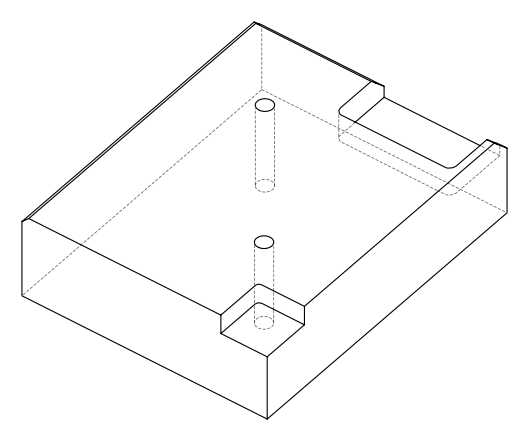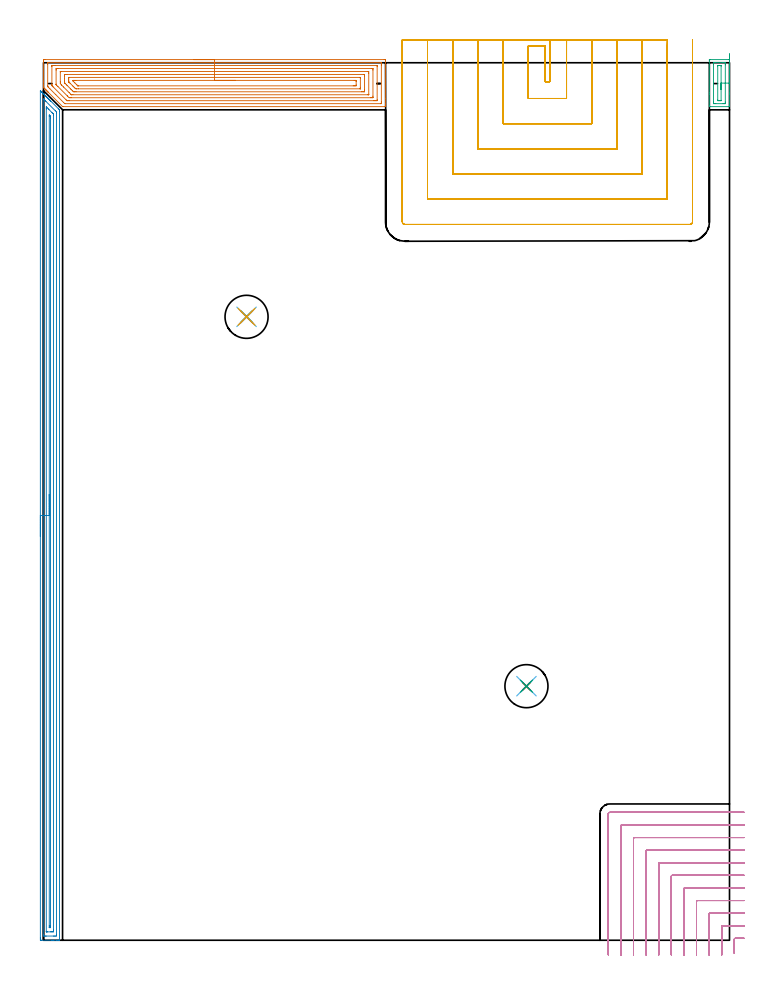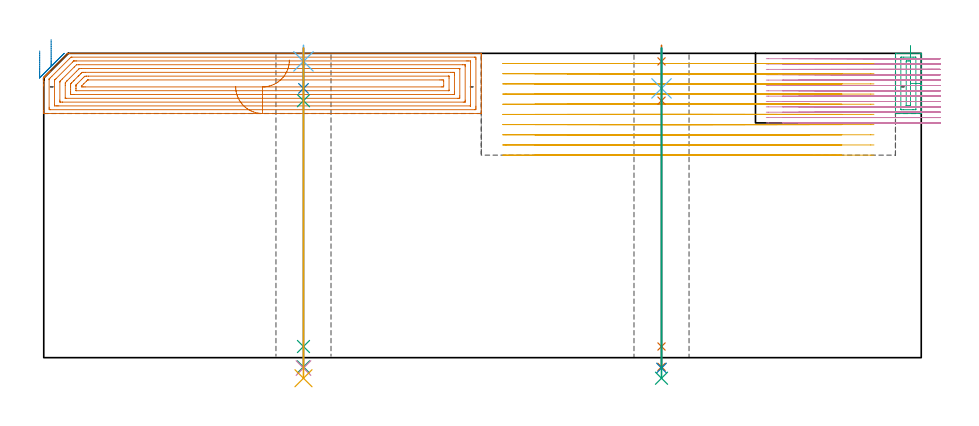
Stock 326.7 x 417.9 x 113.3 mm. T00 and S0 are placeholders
(PLAN: 15 operations, 11 tool changes, 92.5 min)
(1 AREA_MILL | FG_CHAMFER_SURFACE | UGT0205_001 | 10.72 min | 42905 mm3)
(2 AREA_MILL_1 | FG_CHAMFER_SURFACE_1 | UGT0205_001 | 12.98 min | 16506 mm3)
(3 AREA_MILL_2 | FG_CHAMFER_SURFACE_2 | UGT0205_001 | 0.94 min | 4447 mm3)
(4 MILL_CORNER_NOTCH_RECTANGULAR | CORNER_NOTCH_RECTANGULAR | NXT0201_009 | Follow Part, ap 2, ae 75% | 23.99 min | 103598 mm3)
(5 MILL_SLOT | SLOT_PARTIAL_RECTANGULAR | NXT0201_012 | Follow Part, ap 4, ae 75% | 40.6 min | 491362 mm3)
(6 SPOT_DRILL | STEP1HOLE | NXT0321_9005460120000 | 0.05 min | 200 mm3)
(7 SPOT_DRILL_1 | STEP1HOLE_1 | NXT0321_9005460120000 | 0.05 min | 152 mm3)
(8 DRILL_BLIND_HOLE_INTO_CENTER | STEP1HOLE | NXT0301_058 | 0.06 min | 607 mm3)
(9 GUN_DRILL_THROUGH_HOLE | STEP1HOLE | UGT0307_005 | 0.54 min | 5425 mm3)
(10 DRILL_TO_ENLARGE_THROUGH_HOLE | STEP1HOLE | NXT0301_101 | 0.48 min | 8797 mm3)
(11 DRILL_TO_ENLARGE_THROUGH_HOLE_1 | STEP1HOLE | UGT0301_050 | 0.49 min | 22335 mm3)
(12 DRILL_BLIND_HOLE_INTO_CENTER_1 | STEP1HOLE_1 | NXT0301_058 | 0.06 min | 593 mm3)
(13 GUN_DRILL_THROUGH_HOLE_1 | STEP1HOLE_1 | UGT0307_005 | 0.54 min | 5406 mm3)
(14 DRILL_TO_ENLARGE_THROUGH_HOLE_2 | STEP1HOLE_1 | NXT0301_101 | 0.48 min | 8800 mm3)
(15 DRILL_TO_ENLARGE_THROUGH_HOLE_3 | STEP1HOLE_1 | UGT0301_050 | 0.49 min | 22384 mm3)
(TOOL UGT0205_001 | Chamfer Mill 20 x 3 x 45 deg. | D20 FL50 Z2)
(TOOL NXT0201_009 | ENDMILL 8mm [2P460-0800-NA 1630] | D8 FL26 Z6)
(TOOL NXT0201_012 | ENDMILL 16mm [2P460-1600-NA 1630] | D16 FL38 Z6)
(TOOL NXT0321_9005460120000 | NC Spot Drill, 142deg, 12mm, Carbide, Uncoated | D12 PA142 FL30 Z2)
(TOOL NXT0301_058 | Carbide Drill 8.7mm [860.1-0870-026A1-MM 2214] | D8.7 PA140 FL47 Z2)
(TOOL UGT0307_005 | Gun Drill 8.3 mm | D8.3 PA130 FL24 Z1)
(TOOL NXT0301_101 | Carbide Drill 13mm [860.1-1300-104A1-MM 2214] | D13 PA140 FL123 Z2)
(TOOL UGT0301_050 | Twist Drill 20.5 mm | D20.5 PA118 FL145 Z2)
(OP 1 AREA_MILL)
G17 G21 G94 G90
T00 M6
G54
G17 G0 G90 X71.45 Y419.4 S1061 M3
G43 Z123.3 H0
Z100.9
G94 G1 X71.488 Z100.028 F250.
X71.602 Z99.164
X71.791 Z98.312
X72.053 Z97.48
X72.387 Z96.674
X72.79 Z95.9
X73.259 Z95.164
X73.79 Z94.472
X74.379 Z93.829
X75.022 Z93.24
X75.714 Z92.709
X76.45 Z92.24
X77.224 Z91.837
X78.03 Z91.503
X78.862 Z91.241
X79.714 Z91.052
X80.578 Z90.938
X81.45 Z90.9
X162.284
X162.634 Y419.396 Z90.902
X162.89 Y419.392 Z90.906
X162.9 Y419.132 Z91.165
Y400.82 Z109.475
Y398.432 Z111.863
Y397.758 Z112.541
Y397.412 Z112.888
Y397.038 Z113.253
X162.891 Y397.002 Z113.288
X162.731 Y397. Z113.3
X9.548
X9.099 Y397.006 Z113.292
X9.036 Y397.063 Z113.235
X2.339 Y403.76 Z106.537
X2.278 Y403.822 Z106.477
X2.105 Y403.995 Z106.304
X2.043 Y404.056 Z106.241
X1.984 Y404.116 Z106.183
X1.807 Y404.293 Z106.006
X1.747 Y404.352 Z105.945
X1.689 Y404.41 Z105.889
X1.509 Y404.59 Z105.709
X1.451 Y404.648 Z105.649
X1.395 Y404.705 Z105.594
X1.211 Y404.888 Z105.411
X1.155 Y404.944 Z105.353
X1.101 Y404.999 Z105.3
X0.914 Y405.186 Z105.113
X0.859 Y405.24 Z105.057
X0.806 Y405.293 Z105.006
X0.616 Y405.484 Z104.815
X0.563 Y405.536 Z104.761
X0.412 Y405.688 Z104.612
X0.318 Y405.782 Z104.518
X0.119 Y405.98 Z104.318
X0.02 Y406.081 Z104.217
X0.001 Y406.108 Z104.188
X0. Y406.485 Z103.814
Y407.312 Z102.983
Y408.536 Z101.76
Y409.088 Z101.206
Y418.244 Z92.053
X0.004 Y418.856 Z91.441
X0.008 Y419.392 Z90.906
X0.075 Y419.394 Z90.904
X0.616 Y419.4 Z90.9
X81.45
Y417.986 Z92.314
X160.498 Y417.985 Z92.315
X160.89 Y417.968 Z92.332
X160.898 Y417.571 Z92.729
X160.899 Y417.08 Z93.22
X160.9 Y416.68 Z93.62
X160.899 Y399.32 Z110.98
X160.898 Y398.922 Z111.378
X160.89 Y398.432 Z111.868
X160.514 Y398.415 Z111.885
X160.498
X10.458
X10.441
X10.13 Y398.432 Z111.868
X9.548 Y399.004 Z111.296
X5.834 Y402.715 Z107.585
X3.014 Y405.536 Z104.764
X2.402 Y406.147 Z104.153
X2.128 Y406.424 Z103.876
X2.039 Y406.518 Z103.782
X2.011 Y406.551 Z103.749
X2.006 Y406.574 Z103.726
X2.003 Y406.624 Z103.676
X2. Y406.824 Z103.476
X2.001 Y417.08 Z93.22
X2.002 Y417.478 Z92.822
X2.01 Y417.968 Z92.332
X2.386 Y417.985 Z92.315
X2.402
X81.45 Y417.986 Z92.314
Y416.571 Z93.729
X158.711
X158.838 Y416.57 Z93.73
X158.883 Y416.567 Z93.733
X158.888 Y416.566 Z93.734
X158.893 Y416.55 Z93.75
X158.897 Y416.505 Z93.795
X158.899 Y416.38 Z93.92
X158.9 Y416.192 Z94.108
X158.899 Y400.208 Z110.092
X158.897 Y400.023 Z110.277
X158.89 Y399.84 Z110.46
X158.711 Y399.835 Z110.465
X158.198 Y399.83 Z110.47
X157.818 Y399.829 Z110.471
X157.306 Y399.828 Z110.472
X12.227 Y399.829 Z110.471
X11.715 Y399.83 Z110.47
X11.334 Y399.833 Z110.467
X11.209 Y399.835 Z110.465
X11.169 Y399.841 Z110.459
X11.135 Y399.872 Z110.428
X11.065 Y399.938 Z110.362
X10.792 Y400.208 Z110.092
X4.575 Y406.424 Z103.876
X4.189 Y406.812 Z103.488
X4.068 Y406.939 Z103.361
X4.01 Y407.002 Z103.298
X4.006 Y407.125 Z103.175
X4.002 Y407.312 Z102.988
X4. Y407.499 Z102.801
X4.001 Y416.192 Z94.108
X4.003 Y416.377 Z93.923
X4.01 Y416.56 Z93.74
X4.189 Y416.564 Z93.736
X4.702 Y416.57 Z93.73
X5.082 Y416.571 Z93.729
X5.594
X81.45
Y415.157 Z95.143
X156.18
X156.812 Y415.152 Z95.148
X156.881 Y415.15 Z95.15
X156.89 Y415.063 Z95.237
X156.894 Y414.856 Z95.444
X156.9 Y414.441 Z95.859
Y401.984 Z108.316
X156.894 Y401.552 Z108.748
X156.89 Y401.337 Z108.963
X156.875 Y401.249 Z109.051
X156.772 Y401.247 Z109.053
X156.032 Y401.243 Z109.057
X155.884
X13.121
X12.972 Y401.244 Z109.056
X12.227 Y401.25 Z109.05
X11.469 Y401.984 Z108.316
X11.334 Y402.115 Z108.185
X6.868 Y406.58 Z103.72
X6.14 Y407.312 Z102.988
X6.039 Y407.418 Z102.882
X6.012 Y407.449 Z102.851
X6.008 Y407.474 Z102.826
X6.004 Y407.528 Z102.772
X6.001 Y407.744 Z102.556
X6. Y414.416 Z95.884
X6.006 Y414.848 Z95.452
X6.01 Y415.063 Z95.237
X6.025 Y415.15 Z95.15
X6.128 Y415.153 Z95.147
X6.868 Y415.157 Z95.143
X7.016
X81.45
Y413.743 Z96.557
X154.245 Y413.742 Z96.558
X154.462 Y413.741 Z96.559
X154.884 Y413.736 Z96.564
X154.89 Y413.528 Z96.772
X154.899 Y412.878 Z97.422
Y402.872 Z107.428
X154.897 Y402.709 Z107.591
X154.894 Y402.67 Z107.63
X154.891 Y402.665 Z107.635
X154.873 Y402.662 Z107.638
X154.822 Y402.659 Z107.641
X154.678 Y402.657 Z107.643
X154.461
X14.014
X13.335 Y402.659 Z107.641
X13.284 Y402.661 Z107.639
X13.261 Y402.663 Z107.637
X13.22 Y402.693 Z107.607
X13.121 Y402.781 Z107.519
X13.028 Y402.872 Z107.428
X12.227 Y403.671 Z106.629
X9.548 Y406.35 Z103.95
X8.655 Y407.245 Z103.055
X8.592 Y407.312 Z102.988
X8.01 Y407.953 Z102.347
X8.007 Y408.2 Z102.1
X8.001 Y408.85 Z101.45
Y413.528 Z96.772
X8.003 Y413.691 Z96.609
X8.006 Y413.73 Z96.57
X8.009 Y413.735 Z96.565
X8.027 Y413.738 Z96.562
X8.078 Y413.741 Z96.559
X8.222 Y413.743 Z96.557
X8.439
X81.45
Y412.329 Z97.971
X152.459 Y412.328 Z97.972
X152.774 Y412.327 Z97.973
X152.847 Y412.325 Z97.975
X152.88 Y412.322 Z97.978
X152.89 Y412.31 Z97.99
X152.896 Y412.205 Z98.095
X152.899 Y411.752 Z98.548
X152.9 Y411.314 Z98.986
Y405.098 Z105.202
X152.898 Y404.648 Z105.652
X152.893 Y404.216 Z106.084
X152.884 Y404.078 Z106.222
X152.749 Y404.076 Z106.224
X152.459 Y404.073 Z106.227
X152.146 Y404.071 Z106.229
X151.566
X15.487
X14.907 Y404.072 Z106.228
X14.591 Y404.074 Z106.226
X14.309 Y404.078 Z106.222
X14.014 Y404.345 Z105.955
X13.704 Y404.648 Z105.652
X13.121 Y405.227 Z105.073
X12.812 Y405.536 Z104.764
X11.334 Y407.013 Z103.287
X11.036 Y407.312 Z102.988
X10.441 Y407.912 Z102.388
X10.165 Y408.2 Z102.1
X10.082 Y408.293 Z102.007
X10.024 Y408.362 Z101.938
X10.01 Y408.42 Z101.88
X10.003 Y408.635 Z101.665
X10.001 Y409.088 Z101.212
X10. Y409.526 Z100.774
Y410.414 Z99.886
Y411.302 Z98.998
X10.002 Y411.752 Z98.548
X10.007 Y412.184 Z98.116
X10.016 Y412.322 Z97.978
X10.151 Y412.324 Z97.976
X10.441 Y412.327 Z97.973
X10.754 Y412.328 Z97.972
X11.334 Y412.329 Z97.971
X81.45
Y410.915 Z99.385
X150.673 Y410.914 Z99.386
X150.723
X150.825 Y410.911 Z99.389
X150.886 Y410.908 Z99.392
X150.89 Y410.895 Z99.405
X150.894 Y410.864 Z99.436
X150.899 Y410.639 Z99.661
X150.9 Y406.198 Z104.102
X150.897 Y405.536 Z104.764
X150.894 Y405.508 Z104.792
X150.891 Y405.498 Z104.802
X150.873 Y405.492 Z104.808
X150.774 Y405.487 Z104.813
X150.723 Y405.486 Z104.814
X16.693 Y405.485 Z104.815
X15.848 Y405.488 Z104.812
X15.8 Y405.491 Z104.809
X15.273 Y405.536 Z104.764
X14.907 Y405.894 Z104.406
X14.374 Y406.424 Z103.876
X14.014 Y406.783 Z103.517
X12.597 Y408.2 Z102.1
X12.227 Y408.57 Z101.73
X12.101 Y408.701 Z101.599
X12.039 Y408.768 Z101.532
X12.011 Y408.801 Z101.499
X12.008 Y408.862 Z101.438
X12.003 Y409.088 Z101.212
X12. Y409.314 Z100.986
Y409.976 Z100.324
Y410.202 Z100.098
X12.003 Y410.864 Z99.436
X12.006 Y410.892 Z99.408
X12.009 Y410.902 Z99.398
X12.026 Y410.908 Z99.392
X12.126 Y410.913 Z99.387
X12.177 Y410.914 Z99.386
X81.45 Y410.915 Z99.385
Y409.5 Z100.8
X147.993
X148.474 Y409.498 Z100.802
X148.886 Y409.493 Z100.807
X148.899 Y409.088 Z101.212
X148.9 Y409.074 Z101.226
Y407.299 Z103.001
X148.886 Y406.907 Z103.393
X148.405 Y406.902 Z103.398
X147.993 Y406.9 Z103.4
X147.515
X16.555
X16.445 Y406.903 Z103.397
X16.373 Y406.906 Z103.394
X16.343 Y406.916 Z103.384
X16.318 Y406.937 Z103.363
X15.935 Y407.312 Z102.988
X14.907 Y408.34 Z101.96
X14.165 Y409.088 Z101.212
X14.014 Y409.245 Z101.055
X14.01 Y409.376 Z100.924
X14.014 Y409.493 Z100.807
X14.495 Y409.498 Z100.802
X14.907 Y409.5 Z100.8
X15.385
X81.45
X82.322 Z100.838
X83.187 Z100.951
X84.038 Z101.14
X84.87 Z101.403
X85.676 Z101.736
X86.45 Z102.139
X87.186 Z102.608
X87.878 Z103.139
X88.521 Z103.728
X89.11 Z104.372
X89.642 Z105.064
X90.11 Z105.8
X90.513 Z106.573
X90.847 Z107.379
X91.109 Z108.211
X91.298 Z109.063
X91.412 Z109.928
X91.45 Z110.8
G0 Z123.3
M5
M2
(OP 2 AREA_MILL_1)
G17 G21 G94 G90
T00 M6
G54
G17 G0 G90 X-1.5 Y192.3 S1061 M3
G43 Z123.3 H0
Z114.2
G94 G1 Y192.338 Z113.328 F250.
Y192.452 Z112.464
Y192.641 Z111.612
Y192.903 Z110.78
Y193.237 Z109.974
Y193.64 Z109.2
Y194.109 Z108.464
Y194.64 Z107.772
Y195.229 Z107.129
Y195.872 Z106.54
Y196.564 Z106.008
Y197.3 Z105.54
Y198.074 Z105.137
Y198.88 Z104.803
Y199.712 Z104.541
Y200.564 Z104.352
Y201.429 Z104.238
Y202.3 Z104.2
Y404.339
X-1.494 Y404.565 Z104.204
X-1.492 Y404.581 Z104.206
X-1.464 Y404.565 Z104.235
X-1.416 Y404.517 Z104.283
X-1.183 Y404.284 Z104.517
X-0.949 Y404.051 Z104.748
X-0.868 Y403.969 Z104.831
X-0.734 Y403.835 Z104.965
X-0.652 Y403.755 Z105.044
X-0.57 Y403.671 Z105.129
X-0.44 Y403.54 Z105.26
X-0.356 Y403.458 Z105.34
X-0.272 Y403.373 Z105.427
X-0.145 Y403.246 Z105.554
X-0.06 Y403.162 Z105.636
X0.026 Y403.074 Z105.725
X0.149 Y402.951 Z105.848
X0.236 Y402.866 Z105.932
X0.324 Y402.776 Z106.024
X0.443 Y402.657 Z106.143
X0.532 Y402.57 Z106.228
X0.622 Y402.478 Z106.322
X0.738 Y402.363 Z106.437
X0.829 Y402.274 Z106.525
X0.92 Y402.18 Z106.62
X1.032 Y402.068 Z106.731
X1.125 Y401.977 Z106.821
X1.219 Y401.882 Z106.918
X1.326 Y401.774 Z107.026
X1.421 Y401.681 Z107.117
X1.517 Y401.584 Z107.216
X1.621 Y401.48 Z107.32
X1.717 Y401.385 Z107.413
X1.815 Y401.286 Z107.514
X1.915 Y401.185 Z107.615
X2.013 Y401.089 Z107.709
X2.113 Y400.988 Z107.812
X2.209 Y400.891 Z107.909
X2.31 Y400.793 Z108.006
X2.411 Y400.69 Z108.11
X2.504 Y400.597 Z108.203
X2.606 Y400.496 Z108.302
X2.709 Y400.391 Z108.408
X2.798 Y400.302 Z108.498
X2.902 Y400.2 Z108.598
X3.007 Y400.093 Z108.707
X3.092 Y400.008 Z108.792
X3.198 Y399.904 Z108.894
X3.305 Y399.795 Z109.005
X3.387 Y399.714 Z109.086
X3.494 Y399.608 Z109.19
X7.049 Y396.053 Z112.745
X7.181 Y395.92 Z112.879
X7.493 Y395.608 Z113.191
X7.51 Y395.59 Z113.208
X7.598 Y395.495 Z113.286
X7.6 Y395.026 Z113.3
Y0.184
X7.597 Y0.01 Z113.288
X7.558 Y0.007 Z113.249
X7.145 Y0. Z112.845
X6.893 Z112.593
X6.16 Z111.855
X4.905 Z110.602
X4.383 Z110.078
X3.755 Z109.451
X-0.949 Y0.001 Z104.749
X-1.188 Y0.003 Z104.509
X-1.492 Y0.008 Z104.206
X-1.494 Y0.082 Z104.203
X-1.499 Y0.632 Z104.201
X-1.5 Y1.186 Z104.2
Y202.3
X-0.086 Z105.614
X-0.085 Y400.391 Z105.615
X-0.084 Y400.416 Z105.616
X-0.06 Y400.698 Z105.64
X0.256 Y400.391 Z105.956
X0.829 Y399.822 Z106.529
X1.153 Y399.497 Z106.853
X5.623 Y395.026 Z111.323
X6.16 Y394.478 Z111.86
X6.184 Y394.131 Z111.884
X6.185 Y394.106 Z111.885
Y2.42
X6.184 Y2.396 Z111.884
X6.16 Y2.01 Z111.86
X5.687 Y2.002 Z111.387
X5.271 Y2. Z110.971
X4.8 Z110.5
X1.246 Z106.946
X0.829 Z106.529
X0.356 Y2.002 Z106.056
X-0.06 Y2.01 Z105.64
X-0.084 Y2.42 Z105.616
X-0.085 Y2.446 Z105.615
X-0.086 Y202.3 Z105.614
X1.328 Z107.028
X1.329 Y395.92 Z107.029
X1.33 Y396.31 Z107.03
X1.334 Y396.814 Z107.034
X1.335 Y396.846 Z107.035
X1.378 Y396.814 Z107.078
X1.717 Y396.481 Z107.417
X2.281 Y395.92 Z107.981
X2.606 Y395.595 Z108.306
X4.07 Y394.131 Z109.77
X4.383 Y393.816 Z110.083
X4.67 Y393.523 Z110.37
X4.74 Y393.448 Z110.44
X4.765 Y393.411 Z110.465
X4.767 Y393.367 Z110.467
X4.769 Y393.237 Z110.469
X4.771 Y392.846 Z110.471
Y5.103
X4.77 Y4.713 Z110.47
X4.767 Y4.209 Z110.467
X4.764 Y4.023 Z110.464
X4.583 Y4.007 Z110.283
X4.383 Y4.004 Z110.083
X3.702 Y4. Z109.402
X3.494 Z109.194
X1.925 Z107.625
X1.717 Y4.001 Z107.417
X1.51 Y4.004 Z107.21
X1.372 Y4.01 Z107.072
X1.335 Y4.013 Z107.035
X1.333 Y4.032 Z107.033
X1.331 Y4.079 Z107.031
X1.329 Y4.209 Z107.029
X1.328 Y202.3 Z107.028
X2.743 Z108.443
Y392.343
X2.748 Y392.96 Z108.448
X2.749 Y392.988 Z108.449
X2.781 Y392.96 Z108.481
X2.87 Y392.876 Z108.57
X3.049 Y392.7 Z108.749
X3.227 Y392.518 Z108.927
X3.314 Y392.425 Z109.014
X3.351 Y392.382 Z109.051
X3.352 Y392.343 Z109.052
X3.354 Y392.205 Z109.054
X3.357 Y391.586 Z109.057
Y391.448
Y6.892
X3.356 Y6.273 Z109.056
X3.355 Y6.138 Z109.055
X3.35 Y6.034 Z109.05
X3.348 Y6.009 Z109.048
X3.326 Y6.007 Z109.026
X3.271 Y6.004 Z108.971
X3.05 Y6.002 Z108.75
X2.829 Y6.004 Z108.529
X2.774 Y6.007 Z108.474
X2.752 Y6.009 Z108.452
X2.75 Y6.034 Z108.45
X2.747 Y6.135 Z108.447
X2.743 Y6.754 Z108.443
Y6.892
Y202.3
Y203.172 Z108.481
Y204.037 Z108.595
Y204.888 Z108.783
Y205.72 Z109.046
Y206.526 Z109.38
Y207.3 Z109.782
Y208.036 Z110.251
Y208.728 Z110.782
Y209.371 Z111.372
Y209.961 Z112.015
Y210.492 Z112.707
Y210.96 Z113.443
Y211.363 Z114.216
Y211.697 Z115.022
Y211.959 Z115.854
Y212.148 Z116.706
Y212.262 Z117.571
Y212.3 Z118.443
G0 Z123.3
M5
M2
(OP 3 AREA_MILL_2)
G17 G21 G94 G90
T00 M6
G54
G17 G0 G90 X326.7 Y422.342 S1061 M3
G43 Z123.3 H0
Z102.095
G94 G1 Y421.699 Z101.505 F250.
Y421.007 Z100.974
Y420.271 Z100.506
Y419.497 Z100.103
Y418.691 Z99.769
Y417.859 Z99.507
Y417.008 Z99.318
Y416.143 Z99.204
Y415.271 Z99.166
Y414.4 Z99.204
Y413.535 Z99.318
Y412.683 Z99.507
Y411.851 Z99.769
Y411.045 Z100.103
Y410.271 Z100.506
Y409.535 Z100.974
Y408.843 Z101.505
Y408.2 Z102.095
Y403.76 Z106.534
Y402.934 Z107.366
Y397.505 Z112.795
X326.69 Y397.007 Z113.293
X326.292 Y397. Z113.3
X317.508
X317.11 Y397.007 Z113.293
X317.1 Y397.505 Z112.795
Y402.934 Z107.366
Y403.76 Z106.534
Y418.856 Z91.438
X317.102 Y419.267 Z91.028
X317.105 Y419.39 Z90.905
X317.508 Y419.4 Z90.9
X326.292
X326.639 Y419.394 Z90.902
X326.69 Y419.39 Z90.905
X326.7 Y419.332 Z90.963
Y408.2 Z102.095
X326.29 Y408.202 Z102.098
X324.7 Y408.2 Z102.1
X324.699 Y399.154 Z111.146
X324.69 Y398.432 Z111.868
X324.55 Y398.416 Z111.884
X324.535
X323.674 Y398.414 Z111.886
X320.16
X319.281 Y398.415 Z111.885
X319.265 Y398.416 Z111.884
X319.11 Y398.432 Z111.868
X319.104 Y398.594 Z111.706
X319.1 Y399.32 Z110.98
Y399.486 Z110.814
X319.101 Y417.246 Z93.054
X319.11 Y417.968 Z92.332
X319.25 Y417.984 Z92.316
X319.265
X320.126 Y417.986 Z92.314
X323.639
X324.519 Y417.985 Z92.315
X324.535 Y417.984 Z92.316
X324.69 Y417.968 Z92.332
X324.696 Y417.806 Z92.494
X324.699 Y417.08 Z93.22
X324.7 Y416.914 Z93.386
Y408.2 Z102.1
X322.7
Y400.005 Z110.295
X322.698 Y399.904 Z110.396
X322.694 Y399.854 Z110.446
X322.691 Y399.836 Z110.464
X322.65 Y399.834 Z110.466
X322.274 Y399.83 Z110.47
X321.9 Y399.829 Z110.471
X321.394 Y399.832 Z110.468
X321.198 Y399.835 Z110.465
X321.11 Y399.844 Z110.456
X321.101 Y400.127 Z110.173
X321.1 Y416.394 Z93.906
X321.102 Y416.496 Z93.804
X321.106 Y416.546 Z93.754
X321.109 Y416.564 Z93.736
X321.15 Y416.566 Z93.734
X321.526 Y416.57 Z93.73
X321.9 Y416.571 Z93.729
X322.406 Y416.568 Z93.732
X322.602 Y416.565 Z93.735
X322.69 Y416.556 Z93.744
X322.699 Y416.273 Z94.027
X322.7 Y408.2 Z102.1
Y407.611 Z102.743
Y407.08 Z103.435
Y406.611 Z104.171
Y406.208 Z104.945
Y405.874 Z105.751
Y405.612 Z106.583
Y405.423 Z107.435
Y405.309 Z108.3
Y405.271 Z109.171
Y405.309 Z110.043
Y405.423 Z110.908
Y405.612 Z111.759
Y405.874 Z112.591
Y406.208 Z113.397
Y406.611 Z114.171
Y407.08 Z114.907
Y407.611 Z115.599
Y408.2 Z116.242
G0 Z123.3
M5
M2
(OP 4 MILL_CORNER_NOTCH_RECTANGULAR)
G17 G21 G94 G90
T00 M6
G54
G17 G0 G90 X333.7 Y0.9 S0 M3
G43 Z123.3 H1
Z111.308
G94 G1 X330.7 F250.
X329.396
G3 X329. Y0.504 R0.4
G1 Y-3.273
Y-6.273
G0 Z123.3
X333.7 Y6.9
Z111.308
G1 X330.7
X323.396 F500.
G3 X323. Y6.504 R0.4
G1 Y-4.
Y-7. F250.
G0 Z123.3
X333.7 Y12.9
Z111.308
G1 X330.7
X317.396 F500.
G3 X317. Y12.504 R0.4
G1 Y-4.
Y-7. F250.
G0 Z123.3
X333.7 Y18.9
Z111.308
G1 X330.7
X311.396 F500.
G3 X311. Y18.504 R0.4
G1 Y-4.
Y-7. F250.
G0 Z123.3
X333.7 Y24.9
Z111.308
G1 X330.7
X305.396 F500.
G3 X305. Y24.504 R0.4
G1 Y-4.
Y-7. F250.
G0 Z123.3
X333.7 Y30.9
Z111.308
G1 X330.7
X299.397 F500.
G3 X299. Y30.503 R0.4
G1 Y-4.
Y-7. F250.
G0 Z123.3
X333.7 Y36.9
Z111.308
G1 X330.7
X293.397 F500.
G3 X293. Y36.503 R0.4
G1 Y-4.
Y-7. F250.
G0 Z123.3
X333.7 Y42.9
Z111.308
G1 X330.7
X287.397 F500.
G3 X287. Y42.503 R0.4
G1 Y-4.
Y-7. F250.
G0 Z123.3
X333.7 Y48.9
Z111.308
G1 X330.7
X281.397 F500.
G3 X281. Y48.503 R0.4
G1 Y-4.
Y-7. F250.
G0 Z123.3
X333.7 Y54.9
Z111.308
G1 X330.7
X275.397 F500.
G3 X275. Y54.503 R0.4
G1 Y-4.
Y-7. F250.
G0 Z123.3
X333.7 Y60.9
Z111.308
G1 X330.7
X269.7 F500.
G3 X269. Y60.2 R0.7
G1 Y-4.
Y-7. F250.
G0 Z123.3
X333.7 Y0.9
Z109.315
G1 X330.7
X329.396
G3 X329. Y0.504 R0.4
G1 Y-3.273
Y-6.273
G0 Z123.3
X333.7 Y6.9
Z109.315
G1 X330.7
X323.396 F500.
G3 X323. Y6.504 R0.4
G1 Y-4.
Y-7. F250.
G0 Z123.3
X333.7 Y12.9
Z109.315
G1 X330.7
X317.396 F500.
G3 X317. Y12.504 R0.4
G1 Y-4.
Y-7. F250.
G0 Z123.3
X333.7 Y18.9
Z109.315
G1 X330.7
X311.396 F500.
G3 X311. Y18.504 R0.4
G1 Y-4.
Y-7. F250.
G0 Z123.3
X333.7 Y24.9
Z109.315
G1 X330.7
X305.396 F500.
G3 X305. Y24.504 R0.4
G1 Y-4.
Y-7. F250.
G0 Z123.3
X333.7 Y30.9
Z109.315
G1 X330.7
X299.397 F500.
G3 X299. Y30.503 R0.4
G1 Y-4.
Y-7. F250.
G0 Z123.3
X333.7 Y36.9
Z109.315
G1 X330.7
X293.397 F500.
G3 X293. Y36.503 R0.4
G1 Y-4.
Y-7. F250.
G0 Z123.3
X333.7 Y42.9
Z109.315
G1 X330.7
X287.397 F500.
G3 X287. Y42.503 R0.4
G1 Y-4.
Y-7. F250.
G0 Z123.3
X333.7 Y48.9
Z109.315
G1 X330.7
X281.397 F500.
G3 X281. Y48.503 R0.4
G1 Y-4.
Y-7. F250.
G0 Z123.3
X333.7 Y54.9
Z109.315
G1 X330.7
X275.397 F500.
G3 X275. Y54.503 R0.4
G1 Y-4.
Y-7. F250.
G0 Z123.3
X333.7 Y60.9
Z109.315
G1 X330.7
X269.7 F500.
G3 X269. Y60.2 R0.7
G1 Y-4.
Y-7. F250.
G0 Z123.3
X333.7 Y0.9
Z107.323
G1 X330.7
X329.396
G3 X329. Y0.504 R0.4
G1 Y-3.273
Y-6.273
G0 Z123.3
X333.7 Y6.9
Z107.323
G1 X330.7
X323.396 F500.
G3 X323. Y6.504 R0.4
G1 Y-4.
Y-7. F250.
G0 Z123.3
X333.7 Y12.9
Z107.323
G1 X330.7
X317.396 F500.
G3 X317. Y12.504 R0.4
G1 Y-4.
Y-7. F250.
G0 Z123.3
X333.7 Y18.9
Z107.323
G1 X330.7
X311.396 F500.
G3 X311. Y18.504 R0.4
G1 Y-4.
Y-7. F250.
G0 Z123.3
X333.7 Y24.9
Z107.323
G1 X330.7
X305.396 F500.
G3 X305. Y24.504 R0.4
G1 Y-4.
Y-7. F250.
G0 Z123.3
X333.7 Y30.9
Z107.323
G1 X330.7
X299.397 F500.
G3 X299. Y30.503 R0.4
G1 Y-4.
Y-7. F250.
G0 Z123.3
X333.7 Y36.9
Z107.323
G1 X330.7
X293.397 F500.
G3 X293. Y36.503 R0.4
G1 Y-4.
Y-7. F250.
G0 Z123.3
X333.7 Y42.9
Z107.323
G1 X330.7
X287.397 F500.
G3 X287. Y42.503 R0.4
G1 Y-4.
Y-7. F250.
G0 Z123.3
X333.7 Y48.9
Z107.323
G1 X330.7
X281.397 F500.
G3 X281. Y48.503 R0.4
G1 Y-4.
Y-7. F250.
G0 Z123.3
X333.7 Y54.9
Z107.323
G1 X330.7
X275.397 F500.
G3 X275. Y54.503 R0.4
G1 Y-4.
Y-7. F250.
G0 Z123.3
X333.7 Y60.9
Z107.323
G1 X330.7
X269.7 F500.
G3 X269. Y60.2 R0.7
G1 Y-4.
Y-7. F250.
G0 Z123.3
X333.7 Y0.9
Z105.331
G1 X330.7
X329.396
G3 X329. Y0.504 R0.4
G1 Y-3.273
Y-6.273
G0 Z123.3
X333.7 Y6.9
Z105.331
G1 X330.7
X323.396 F500.
G3 X323. Y6.504 R0.4
G1 Y-4.
Y-7. F250.
G0 Z123.3
X333.7 Y12.9
Z105.331
G1 X330.7
X317.396 F500.
G3 X317. Y12.504 R0.4
G1 Y-4.
Y-7. F250.
G0 Z123.3
X333.7 Y18.9
Z105.331
G1 X330.7
X311.396 F500.
G3 X311. Y18.504 R0.4
G1 Y-4.
Y-7. F250.
G0 Z123.3
X333.7 Y24.9
Z105.331
G1 X330.7
X305.396 F500.
G3 X305. Y24.504 R0.4
G1 Y-4.
Y-7. F250.
G0 Z123.3
X333.7 Y30.9
Z105.331
G1 X330.7
X299.397 F500.
G3 X299. Y30.503 R0.4
G1 Y-4.
Y-7. F250.
G0 Z123.3
X333.7 Y36.9
Z105.331
G1 X330.7
X293.397 F500.
G3 X293. Y36.503 R0.4
G1 Y-4.
Y-7. F250.
G0 Z123.3
X333.7 Y42.9
Z105.331
G1 X330.7
X287.397 F500.
G3 X287. Y42.503 R0.4
G1 Y-4.
Y-7. F250.
G0 Z123.3
X333.7 Y48.9
Z105.331
G1 X330.7
X281.397 F500.
G3 X281. Y48.503 R0.4
G1 Y-4.
Y-7. F250.
G0 Z123.3
X333.7 Y54.9
Z105.331
G1 X330.7
X275.397 F500.
G3 X275. Y54.503 R0.4
G1 Y-4.
Y-7. F250.
G0 Z123.3
X333.7 Y60.9
Z105.331
G1 X330.7
X269.7 F500.
G3 X269. Y60.2 R0.7
G1 Y-4.
Y-7. F250.
G0 Z123.3
X333.7 Y0.9
Z103.338
G1 X330.7
X329.396
G3 X329. Y0.504 R0.4
G1 Y-3.273
Y-6.273
G0 Z123.3
X333.7 Y6.9
Z103.338
G1 X330.7
X323.396 F500.
G3 X323. Y6.504 R0.4
G1 Y-4.
Y-7. F250.
G0 Z123.3
X333.7 Y12.9
Z103.338
G1 X330.7
X317.396 F500.
G3 X317. Y12.504 R0.4
G1 Y-4.
Y-7. F250.
G0 Z123.3
X333.7 Y18.9
Z103.338
G1 X330.7
X311.396 F500.
G3 X311. Y18.504 R0.4
G1 Y-4.
Y-7. F250.
G0 Z123.3
X333.7 Y24.9
Z103.338
G1 X330.7
X305.396 F500.
G3 X305. Y24.504 R0.4
G1 Y-4.
Y-7. F250.
G0 Z123.3
X333.7 Y30.9
Z103.338
G1 X330.7
X299.397 F500.
G3 X299. Y30.503 R0.4
G1 Y-4.
Y-7. F250.
G0 Z123.3
X333.7 Y36.9
Z103.338
G1 X330.7
X293.397 F500.
G3 X293. Y36.503 R0.4
G1 Y-4.
Y-7. F250.
G0 Z123.3
X333.7 Y42.9
Z103.338
G1 X330.7
X287.397 F500.
G3 X287. Y42.503 R0.4
G1 Y-4.
Y-7. F250.
G0 Z123.3
X333.7 Y48.9
Z103.338
G1 X330.7
X281.397 F500.
G3 X281. Y48.503 R0.4
G1 Y-4.
Y-7. F250.
G0 Z123.3
X333.7 Y54.9
Z103.338
G1 X330.7
X275.397 F500.
G3 X275. Y54.503 R0.4
G1 Y-4.
Y-7. F250.
G0 Z123.3
X333.7 Y60.9
Z103.338
G1 X330.7
X269.7 F500.
G3 X269. Y60.2 R0.7
G1 Y-4.
Y-7. F250.
G0 Z123.3
X333.7 Y0.9
Z101.346
G1 X330.7
X329.396
G3 X329. Y0.504 R0.4
G1 Y-3.273
Y-6.273
G0 Z123.3
X333.7 Y6.9
Z101.346
G1 X330.7
X323.396 F500.
G3 X323. Y6.504 R0.4
G1 Y-4.
Y-7. F250.
G0 Z123.3
X333.7 Y12.9
Z101.346
G1 X330.7
X317.396 F500.
G3 X317. Y12.504 R0.4
G1 Y-4.
Y-7. F250.
G0 Z123.3
X333.7 Y18.9
Z101.346
G1 X330.7
X311.396 F500.
G3 X311. Y18.504 R0.4
G1 Y-4.
Y-7. F250.
G0 Z123.3
X333.7 Y24.9
Z101.346
G1 X330.7
X305.396 F500.
G3 X305. Y24.504 R0.4
G1 Y-4.
Y-7. F250.
G0 Z123.3
X333.7 Y30.9
Z101.346
G1 X330.7
X299.397 F500.
G3 X299. Y30.503 R0.4
G1 Y-4.
Y-7. F250.
G0 Z123.3
X333.7 Y36.9
Z101.346
G1 X330.7
X293.397 F500.
G3 X293. Y36.503 R0.4
G1 Y-4.
Y-7. F250.
G0 Z123.3
X333.7 Y42.9
Z101.346
G1 X330.7
X287.397 F500.
G3 X287. Y42.503 R0.4
G1 Y-4.
Y-7. F250.
G0 Z123.3
X333.7 Y48.9
Z101.346
G1 X330.7
X281.397 F500.
G3 X281. Y48.503 R0.4
G1 Y-4.
Y-7. F250.
G0 Z123.3
X333.7 Y54.9
Z101.346
G1 X330.7
X275.397 F500.
G3 X275. Y54.503 R0.4
G1 Y-4.
Y-7. F250.
G0 Z123.3
X333.7 Y60.9
Z101.346
G1 X330.7
X269.7 F500.
G3 X269. Y60.2 R0.7
G1 Y-4.
Y-7. F250.
G0 Z123.3
X333.7 Y0.9
Z99.354
G1 X330.7
X329.396
G3 X329. Y0.504 R0.4
G1 Y-3.273
Y-6.273
G0 Z123.3
X333.7 Y6.9
Z99.354
G1 X330.7
X323.396 F500.
G3 X323. Y6.504 R0.4
G1 Y-4.
Y-7. F250.
G0 Z123.3
X333.7 Y12.9
Z99.354
G1 X330.7
X317.396 F500.
G3 X317. Y12.504 R0.4
G1 Y-4.
Y-7. F250.
G0 Z123.3
X333.7 Y18.9
Z99.354
G1 X330.7
X311.396 F500.
G3 X311. Y18.504 R0.4
G1 Y-4.
Y-7. F250.
G0 Z123.3
X333.7 Y24.9
Z99.354
G1 X330.7
X305.396 F500.
G3 X305. Y24.504 R0.4
G1 Y-4.
Y-7. F250.
G0 Z123.3
X333.7 Y30.9
Z99.354
G1 X330.7
X299.396 F500.
G3 X299. Y30.504 R0.4
G1 Y-4.
Y-7. F250.
G0 Z123.3
X333.7 Y36.9
Z99.354
G1 X330.7
X293.397 F500.
G3 X293. Y36.503 R0.4
G1 Y-4.
Y-7. F250.
G0 Z123.3
X333.7 Y42.9
Z99.354
G1 X330.7
X287.397 F500.
G3 X287. Y42.503 R0.4
G1 Y-4.
Y-7. F250.
G0 Z123.3
X333.7 Y48.9
Z99.354
G1 X330.7
X281.397 F500.
G3 X281. Y48.503 R0.4
G1 Y-4.
Y-7. F250.
G0 Z123.3
X333.7 Y54.9
Z99.354
G1 X330.7
X275.397 F500.
G3 X275. Y54.503 R0.4
G1 Y-4.
Y-7. F250.
G0 Z123.3
X333.7 Y60.9
Z99.354
G1 X330.7
X269.7 F500.
G3 X269. Y60.2 R0.7
G1 Y-4.
Y-7. F250.
G0 Z123.3
X333.7 Y0.9
Z97.362
G1 X330.7
X329.396
G3 X329. Y0.504 R0.4
G1 Y-3.273
Y-6.273
G0 Z123.3
X333.7 Y6.9
Z97.362
G1 X330.7
X323.396 F500.
G3 X323. Y6.504 R0.4
G1 Y-4.
Y-7. F250.
G0 Z123.3
X333.7 Y12.9
Z97.362
G1 X330.7
X317.396 F500.
G3 X317. Y12.504 R0.4
G1 Y-4.
Y-7. F250.
G0 Z123.3
X333.7 Y18.9
Z97.362
G1 X330.7
X311.396 F500.
G3 X311. Y18.504 R0.4
G1 Y-4.
Y-7. F250.
G0 Z123.3
X333.7 Y24.9
Z97.362
G1 X330.7
X305.396 F500.
G3 X305. Y24.504 R0.4
G1 Y-4.
Y-7. F250.
G0 Z123.3
X333.7 Y30.9
Z97.362
G1 X330.7
X299.396 F500.
G3 X299. Y30.504 R0.4
G1 Y-4.
Y-7. F250.
G0 Z123.3
X333.7 Y36.9
Z97.362
G1 X330.7
X293.397 F500.
G3 X293. Y36.503 R0.4
G1 Y-4.
Y-7. F250.
G0 Z123.3
X333.7 Y42.9
Z97.362
G1 X330.7
X287.397 F500.
G3 X287. Y42.503 R0.4
G1 Y-4.
Y-7. F250.
G0 Z123.3
X333.7 Y48.9
Z97.362
G1 X330.7
X281.397 F500.
G3 X281. Y48.503 R0.4
G1 Y-4.
Y-7. F250.
G0 Z123.3
X333.7 Y54.9
Z97.362
G1 X330.7
X275.397 F500.
G3 X275. Y54.503 R0.4
G1 Y-4.
Y-7. F250.
G0 Z123.3
X333.7 Y60.9
Z97.362
G1 X330.7
X269.7 F500.
G3 X269. Y60.2 R0.7
G1 Y-4.
Y-7. F250.
G0 Z123.3
X333.7 Y0.9
Z95.369
G1 X330.7
X329.396
G3 X329. Y0.504 R0.4
G1 Y-3.273
Y-6.273
G0 Z123.3
X333.7 Y6.9
Z95.369
G1 X330.7
X323.396 F500.
G3 X323. Y6.504 R0.4
G1 Y-4.
Y-7. F250.
G0 Z123.3
X333.7 Y12.9
Z95.369
G1 X330.7
X317.396 F500.
G3 X317. Y12.504 R0.4
G1 Y-4.
Y-7. F250.
G0 Z123.3
X333.7 Y18.9
Z95.369
G1 X330.7
X311.396 F500.
G3 X311. Y18.504 R0.4
G1 Y-4.
Y-7. F250.
G0 Z123.3
X333.7 Y24.9
Z95.369
G1 X330.7
X305.396 F500.
G3 X305. Y24.504 R0.4
G1 Y-4.
Y-7. F250.
G0 Z123.3
X333.7 Y30.9
Z95.369
G1 X330.7
X299.397 F500.
G3 X299. Y30.503 R0.4
G1 Y-4.
Y-7. F250.
G0 Z123.3
X333.7 Y36.9
Z95.369
G1 X330.7
X293.397 F500.
G3 X293. Y36.503 R0.4
G1 Y-4.
Y-7. F250.
G0 Z123.3
X333.7 Y42.9
Z95.369
G1 X330.7
X287.397 F500.
G3 X287. Y42.503 R0.4
G1 Y-4.
Y-7. F250.
G0 Z123.3
X333.7 Y48.9
Z95.369
G1 X330.7
X281.397 F500.
G3 X281. Y48.503 R0.4
G1 Y-4.
Y-7. F250.
G0 Z123.3
X333.7 Y54.9
Z95.369
G1 X330.7
X275.397 F500.
G3 X275. Y54.503 R0.4
G1 Y-4.
Y-7. F250.
G0 Z123.3
X333.7 Y60.9
Z95.369
G1 X330.7
X269.7 F500.
G3 X269. Y60.2 R0.7
G1 Y-4.
Y-7. F250.
G0 Z123.3
X333.7 Y0.9
Z93.377
G1 X330.7
X329.396
G3 X329. Y0.504 R0.4
G1 Y-3.273
Y-6.273
G0 Z123.3
X333.7 Y6.9
Z93.377
G1 X330.7
X323.396 F500.
G3 X323. Y6.504 R0.4
G1 Y-4.
Y-7. F250.
G0 Z123.3
X333.7 Y12.9
Z93.377
G1 X330.7
X317.396 F500.
G3 X317. Y12.504 R0.4
G1 Y-4.
Y-7. F250.
G0 Z123.3
X333.7 Y18.9
Z93.377
G1 X330.7
X311.396 F500.
G3 X311. Y18.504 R0.4
G1 Y-4.
Y-7. F250.
G0 Z123.3
X333.7 Y24.9
Z93.377
G1 X330.7
X305.396 F500.
G3 X305. Y24.504 R0.4
G1 Y-4.
Y-7. F250.
G0 Z123.3
X333.7 Y30.9
Z93.377
G1 X330.7
X299.397 F500.
G3 X299. Y30.503 R0.4
G1 Y-4.
Y-7. F250.
G0 Z123.3
X333.7 Y36.9
Z93.377
G1 X330.7
X293.397 F500.
G3 X293. Y36.503 R0.4
G1 Y-4.
Y-7. F250.
G0 Z123.3
X333.7 Y42.9
Z93.377
G1 X330.7
X287.397 F500.
G3 X287. Y42.503 R0.4
G1 Y-4.
Y-7. F250.
G0 Z123.3
X333.7 Y48.9
Z93.377
G1 X330.7
X281.397 F500.
G3 X281. Y48.503 R0.4
G1 Y-4.
Y-7. F250.
G0 Z123.3
X333.7 Y54.9
Z93.377
G1 X330.7
X275.397 F500.
G3 X275. Y54.503 R0.4
G1 Y-4.
Y-7. F250.
G0 Z123.3
X333.7 Y60.9
Z93.377
G1 X330.7
X269.7 F500.
G3 X269. Y60.2 R0.7
G1 Y-4.
Y-7. F250.
G0 Z123.3
X333.7 Y0.9
Z91.385
G1 X330.7
X329.396
G3 X329. Y0.504 R0.4
G1 Y-3.273
Y-6.273
G0 Z123.3
X333.7 Y6.9
Z91.385
G1 X330.7
X323.396 F500.
G3 X323. Y6.504 R0.4
G1 Y-4.
Y-7. F250.
G0 Z123.3
X333.7 Y12.9
Z91.385
G1 X330.7
X317.396 F500.
G3 X317. Y12.504 R0.4
G1 Y-4.
Y-7. F250.
G0 Z123.3
X333.7 Y18.9
Z91.385
G1 X330.7
X311.396 F500.
G3 X311. Y18.504 R0.4
G1 Y-4.
Y-7. F250.
G0 Z123.3
X333.7 Y24.9
Z91.385
G1 X330.7
X305.396 F500.
G3 X305. Y24.504 R0.4
G1 Y-4.
Y-7. F250.
G0 Z123.3
X333.7 Y30.9
Z91.385
G1 X330.7
X299.397 F500.
G3 X299. Y30.503 R0.4
G1 Y-4.
Y-7. F250.
G0 Z123.3
X333.7 Y36.9
Z91.385
G1 X330.7
X293.397 F500.
G3 X293. Y36.503 R0.4
G1 Y-4.
Y-7. F250.
G0 Z123.3
X333.7 Y42.9
Z91.385
G1 X330.7
X287.397 F500.
G3 X287. Y42.503 R0.4
G1 Y-4.
Y-7. F250.
G0 Z123.3
X333.7 Y48.9
Z91.385
G1 X330.7
X281.397 F500.
G3 X281. Y48.503 R0.4
G1 Y-4.
Y-7. F250.
G0 Z123.3
X333.7 Y54.9
Z91.385
G1 X330.7
X275.397 F500.
G3 X275. Y54.503 R0.4
G1 Y-4.
Y-7. F250.
G0 Z123.3
X333.7 Y60.9
Z91.385
G1 X330.7
X269.7 F500.
G3 X269. Y60.2 R0.7
G1 Y-4.
Y-7. F250.
G0 Z123.3
X333.7 Y0.9
Z89.392
G1 X330.7
X329.396
G3 X329. Y0.504 R0.4
G1 Y-3.273
Y-6.273
G0 Z123.3
X333.7 Y6.9
Z89.392
G1 X330.7
X323.396 F500.
G3 X323. Y6.504 R0.4
G1 Y-4.
Y-7. F250.
G0 Z123.3
X333.7 Y12.9
Z89.392
G1 X330.7
X317.396 F500.
G3 X317. Y12.504 R0.4
G1 Y-4.
Y-7. F250.
G0 Z123.3
X333.7 Y18.9
Z89.392
G1 X330.7
X311.396 F500.
G3 X311. Y18.504 R0.4
G1 Y-4.
Y-7. F250.
G0 Z123.3
X333.7 Y24.9
Z89.392
G1 X330.7
X305.396 F500.
G3 X305. Y24.504 R0.4
G1 Y-4.
Y-7. F250.
G0 Z123.3
X333.7 Y30.9
Z89.392
G1 X330.7
X299.396 F500.
G3 X299. Y30.504 R0.4
G1 Y-4.
Y-7. F250.
G0 Z123.3
X333.7 Y36.9
Z89.392
G1 X330.7
X293.397 F500.
G3 X293. Y36.503 R0.4
G1 Y-4.
Y-7. F250.
G0 Z123.3
X333.7 Y42.9
Z89.392
G1 X330.7
X287.397 F500.
G3 X287. Y42.503 R0.4
G1 Y-4.
Y-7. F250.
G0 Z123.3
X333.7 Y48.9
Z89.392
G1 X330.7
X281.397 F500.
G3 X281. Y48.503 R0.4
G1 Y-4.
Y-7. F250.
G0 Z123.3
X333.7 Y54.9
Z89.392
G1 X330.7
X275.397 F500.
G3 X275. Y54.503 R0.4
G1 Y-4.
Y-7. F250.
G0 Z123.3
X333.7 Y60.9
Z89.392
G1 X330.7
X269.7 F500.
G3 X269. Y60.2 R0.7
G1 Y-4.
Y-7. F250.
G0 Z123.3
X333.7 Y0.9
Z87.4
G1 X330.7
X329.396
G3 X329. Y0.504 R0.4
G1 Y-3.273
Y-6.273
G0 Z123.3
X333.7 Y6.9
Z87.4
G1 X330.7
X323.396 F500.
G3 X323. Y6.504 R0.4
G1 Y-4.
Y-7. F250.
G0 Z123.3
X333.7 Y12.9
Z87.4
G1 X330.7
X317.396 F500.
G3 X317. Y12.504 R0.4
G1 Y-4.
Y-7. F250.
G0 Z123.3
X333.7 Y18.9
Z87.4
G1 X330.7
X311.396 F500.
G3 X311. Y18.504 R0.4
G1 Y-4.
Y-7. F250.
G0 Z123.3
X333.7 Y24.9
Z87.4
G1 X330.7
X305.396 F500.
G3 X305. Y24.504 R0.4
G1 Y-4.
Y-7. F250.
G0 Z123.3
X333.7 Y30.9
Z87.4
G1 X330.7
X299.396 F500.
G3 X299. Y30.504 R0.4
G1 Y-4.
Y-7. F250.
G0 Z123.3
X333.7 Y36.9
Z87.4
G1 X330.7
X293.397 F500.
G3 X293. Y36.503 R0.4
G1 Y-4.
Y-7. F250.
G0 Z123.3
X333.7 Y42.9
Z87.4
G1 X330.7
X287.397 F500.
G3 X287. Y42.503 R0.4
G1 Y-4.
Y-7. F250.
G0 Z123.3
X333.7 Y48.9
Z87.4
G1 X330.7
X281.397 F500.
G3 X281. Y48.503 R0.4
G1 Y-4.
Y-7. F250.
G0 Z123.3
X333.7 Y54.9
Z87.4
G1 X330.7
X275.397 F500.
G3 X275. Y54.503 R0.4
G1 Y-4.
Y-7. F250.
G0 Z123.3
X333.7 Y60.9
Z87.4
G1 X330.7
X269.7 F500.
G3 X269. Y60.2 R0.7
G1 Y-4.
Y-7. F250.
G0 Z123.3
M5
M2
(OP 5 MILL_SLOT)
G17 G21 G94 G90
T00 M6
G54
G17 G0 G90 X241.112 Y428.9 S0 M3
G43 Z123.3 H1
Z109.51
G94 G1 X241.1 Y425.9 F250.
Y425.646 F500.
Y408.9
X238.9
Y425.646
Y425.9
X230.899
X230.9 Y425.646
Y400.9
X249.1
Y425.646
X249.101 Y425.9
X249.113 Y428.9 F250.
X218.883
X218.899 Y425.9
X218.9 Y425.646 F500.
Y388.9
X261.1
Y425.646
X261.101 Y425.9
X261.117 Y428.9 F250.
X206.878
X206.899 Y425.9
X206.9 Y425.646 F500.
Y376.9
X273.1
Y425.646
X273.101 Y425.9
X273.122 Y428.9 F250.
X194.867
X194.899 Y425.9
G2 X194.9 Y425.646 R24. F500.
G1 Y364.9
X285.1
Y425.646
G2 X285.101 Y425.9 R24.
G1 X285.133 Y428.9 F250.
X182.834 Y428.899
X182.897 Y425.9
G2 X182.9 Y425.646 R12. F500.
G1 Y352.9
X297.1
Y425.646
G2 X297.103 Y425.9 R12.
G1 X297.166 Y428.899 F250.
X170.9 Y428.646
Y425.646
Y342.1 F500.
G3 X172.1 Y340.9 R1.2
G1 X307.9
G3 X309.1 Y342.1 R1.2
G1 Y425.646
Y428.646 F250.
G0 X241.112 Y428.9 Z105.72
G1 X241.1 Y425.9
Y425.646 F500.
Y408.9
X238.9
Y425.646
Y425.9
X230.899
X230.9 Y425.646
Y400.9
X249.1
Y425.646
X249.101 Y425.9
X249.113 Y428.9 F250.
X218.883
X218.899 Y425.9
X218.9 Y425.646 F500.
Y388.9
X261.1
Y425.646
X261.101 Y425.9
X261.117 Y428.9 F250.
X206.878
X206.899 Y425.9
X206.9 Y425.646 F500.
Y376.9
X273.1
Y425.646
X273.101 Y425.9
X273.122 Y428.9 F250.
X194.867
X194.899 Y425.9
G2 X194.9 Y425.646 R24. F500.
G1 Y364.9
X285.1
Y425.646
G2 X285.101 Y425.9 R24.
G1 X285.133 Y428.9 F250.
X182.834 Y428.899
X182.897 Y425.9
G2 X182.9 Y425.646 R12. F500.
G1 Y352.9
X297.1
Y425.646
G2 X297.103 Y425.9 R12.
G1 X297.166 Y428.899 F250.
X170.9 Y428.646
Y425.646
Y342.1 F500.
G3 X172.1 Y340.9 R1.2
G1 X307.9
G3 X309.1 Y342.1 R1.2
G1 Y425.646
Y428.646 F250.
G0 X241.112 Y428.9 Z101.93
G1 X241.1 Y425.9
Y425.646 F500.
Y408.9
X238.9
Y425.646
Y425.9
X230.899
X230.9 Y425.646
Y400.9
X249.1
Y425.646
X249.101 Y425.9
X249.113 Y428.9 F250.
X218.883
X218.899 Y425.9
X218.9 Y425.646 F500.
Y388.9
X261.1
Y425.646
X261.101 Y425.9
X261.117 Y428.9 F250.
X206.878
X206.899 Y425.9
X206.9 Y425.646 F500.
Y376.9
X273.1
Y425.646
X273.101 Y425.9
X273.122 Y428.9 F250.
X194.867
X194.899 Y425.9
G2 X194.9 Y425.646 R24. F500.
G1 Y364.9
X285.1
Y425.646
G2 X285.101 Y425.9 R24.
G1 X285.133 Y428.9 F250.
X182.834 Y428.899
X182.897 Y425.9
G2 X182.9 Y425.646 R12. F500.
G1 Y352.9
X297.1
Y425.646
G2 X297.103 Y425.9 R12.
G1 X297.166 Y428.899 F250.
X170.9 Y428.646
Y425.646
Y342.1 F500.
G3 X172.1 Y340.9 R1.2
G1 X307.9
G3 X309.1 Y342.1 R1.2
G1 Y425.646
Y428.646 F250.
G0 X241.101 Y428.9 Z98.14
G1 X241.1 Y425.9
Y408.9 F500.
X238.9
Y425.9
X230.9
Y400.9
X249.1
Y425.9
X249.101 Y428.9 F250.
X218.898
X218.9 Y425.9
Y388.9 F500.
X261.1
Y425.9
X261.101 Y428.9 F250.
X206.898
X206.9 Y425.9
Y376.9 F500.
X273.1
Y425.9
X273.102 Y428.9 F250.
X194.897
X194.9 Y425.9
Y364.9 F500.
X285.1
Y425.9
X285.103 Y428.9 F250.
X182.894
X182.9 Y425.9
Y352.9 F500.
X297.1
Y425.9
X297.106 Y428.9 F250.
X170.9 Y428.875
Y425.875
Y342.1 F500.
G3 X172.1 Y340.9 R1.2
G1 X307.9
G3 X309.1 Y342.1 R1.2
G1 Y425.877
Y428.877 F250.
G0 X241.1 Y428.9 Z94.35
G1 Y425.9
Y408.9 F500.
X238.9
Y425.9
X230.9
Y400.9
X249.1
Y425.9
Y428.9 F250.
X218.9
Y425.9
Y388.9 F500.
X261.1
Y425.9
Y428.9 F250.
X206.9
Y425.9
Y376.9 F500.
X273.1
Y425.9
Y428.9 F250.
X194.9
Y425.9
Y364.9 F500.
X285.1
Y425.9
Y428.9 F250.
X182.9
Y425.9
Y352.9 F500.
X297.1
Y425.9
Y428.9 F250.
X170.9
Y425.9
Y342.1 F500.
G3 X172.1 Y340.9 R1.2
G1 X307.9
G3 X309.1 Y342.1 R1.2
G1 Y425.9
Y428.9 F250.
G0 X241.1 Z90.56
G1 Y425.9
Y408.9 F500.
X238.9
Y425.9
X230.9
Y400.9
X249.1
Y425.9
Y428.9 F250.
X218.9
Y425.9
Y388.9 F500.
X261.1
Y425.9
Y428.9 F250.
X206.9
Y425.9
Y376.9 F500.
X273.1
Y425.9
Y428.9 F250.
X194.9
Y425.9
Y364.9 F500.
X285.1
Y425.9
Y428.9 F250.
X182.9
Y425.9
Y352.9 F500.
X297.1
Y425.9
Y428.9 F250.
X170.9
Y425.9
Y342.1 F500.
G3 X172.1 Y340.9 R1.2
G1 X307.9
G3 X309.1 Y342.1 R1.2
G1 Y425.9
Y428.9 F250.
G0 X241.1 Z86.77
G1 Y425.9
Y408.9 F500.
X238.9
Y425.9
X230.9
Y400.9
X249.1
Y425.9
Y428.9 F250.
X218.9
Y425.9
Y388.9 F500.
X261.1
Y425.9
Y428.9 F250.
X206.9
Y425.9
Y376.9 F500.
X273.1
Y425.9
Y428.9 F250.
X194.9
Y425.9
Y364.9 F500.
X285.1
Y425.9
Y428.9 F250.
X182.9
Y425.9
Y352.9 F500.
X297.1
Y425.9
Y428.9 F250.
X170.9
Y425.9
Y342.1 F500.
G3 X172.1 Y340.9 R1.2
G1 X307.9
G3 X309.1 Y342.1 R1.2
G1 Y425.9
Y428.9 F250.
G0 X241.1 Z82.98
G1 Y425.9
Y408.9 F500.
X238.9
Y425.9
X230.9
Y400.9
X249.1
Y425.9
Y428.9 F250.
X218.9
Y425.9
Y388.9 F500.
X261.1
Y425.9
Y428.9 F250.
X206.9
Y425.9
Y376.9 F500.
X273.1
Y425.9
Y428.9 F250.
X194.9
Y425.9
Y364.9 F500.
X285.1
Y425.9
Y428.9 F250.
X182.9
Y425.9
Y352.9 F500.
X297.1
Y425.9
Y428.9 F250.
X170.9
Y425.9
Y342.1 F500.
G3 X172.1 Y340.9 R1.2
G1 X307.9
G3 X309.1 Y342.1 R1.2
G1 Y425.9
Y428.9 F250.
G0 X241.1 Z79.19
G1 Y425.9
Y408.9 F500.
X238.9
Y425.9
X230.9
Y400.9
X249.1
Y425.9
Y428.9 F250.
X218.9
Y425.9
Y388.9 F500.
X261.1
Y425.9
Y428.9 F250.
X206.9
Y425.9
Y376.9 F500.
X273.1
Y425.9
Y428.9 F250.
X194.9
Y425.9
Y364.9 F500.
X285.1
Y425.9
Y428.9 F250.
X182.9
Y425.9
Y352.9 F500.
X297.1
Y425.9
Y428.9 F250.
X170.9
Y425.9
Y342.1 F500.
G3 X172.1 Y340.9 R1.2
G1 X307.9
G3 X309.1 Y342.1 R1.2
G1 Y425.9
Y428.9 F250.
G0 X241.1 Z75.4
G1 Y425.9
Y408.9 F500.
X238.9
Y425.9
X230.9
Y400.9
X249.1
Y425.9
Y428.9 F250.
X218.9
Y425.9
Y388.9 F500.
X261.1
Y425.9
Y428.9 F250.
X206.9
Y425.9
Y376.9 F500.
X273.1
Y425.9
Y428.9 F250.
X194.9
Y425.9
Y364.9 F500.
X285.1
Y425.9
Y428.9 F250.
X182.9
Y425.9
Y352.9 F500.
X297.1
Y425.9
Y428.9 F250.
X170.9
Y425.9
Y342.1 F500.
G3 X172.1 Y340.9 R1.2
G1 X307.9
G3 X309.1 Y342.1 R1.2
G1 Y425.9
Y428.9 F250.
G0 Z123.3
M5
M2
(OP 6 SPOT_DRILL)
G17 G21 G94 G90
T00 M6
G54
G17 G0 G90 X96.7 Y296.9 S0 M3
G43 Z123.3 H0
G94 G81 G98 Z110.3 F250. R116.3
G80
M5
M2
(OP 7 SPOT_DRILL_1)
G17 G21 G94 G90
T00 M6
G54
G17 G0 G90 X230. Y121. S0 M3
G43 Z123.3 H0
G94 G81 G98 Z110.3 F250. R116.3
G80
M5
M2
(OP 8 DRILL_BLIND_HOLE_INTO_CENTER)
G17 G21 G94 G90
T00 M6
G54
G17 G0 G90 X96.7 Y296.9 S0 M3
G43 Z123.3 H1
G94 G81 G98 Z100.25 F250. R115.3
G80
M5
M2
(OP 9 GUN_DRILL_THROUGH_HOLE)
G17 G21 G94 G90
T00 M6
G54
G17 G0 G90 X96.7 Y296.9 M8
G43 Z123.3 H0
Z110.056
S716 M3
G94 G1 Z95.675 F125. M26
G4 X.084
Z4.15 F250.
G4 X.084
Z-3.435 F125.
G4 X.084
M5
M9
G0 Z110.056
Z123.3
M2
(OP 10 DRILL_TO_ENLARGE_THROUGH_HOLE)
G17 G21 G94 G90
T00 M6
G54
G17 G0 G90 X96.7 Y296.9 S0 M3
G43 Z123.3 H1
G94 G73 G98 Z-3.866 F250. Q11.717 R115.3
G80
M5
M2
(OP 11 DRILL_TO_ENLARGE_THROUGH_HOLE_1)
G17 G21 G94 G90
T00 M6
G54
G17 G0 G90 X96.7 Y296.9 S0 M3
G43 Z123.3 H0
G94 G73 G98 Z-7.659 F250. Q20.16 R115.3
G80
M5
M2
(OP 12 DRILL_BLIND_HOLE_INTO_CENTER_1)
G17 G21 G94 G90
T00 M6
G54
G17 G0 G90 X230. Y121. S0 M3
G43 Z123.3 H1
G94 G81 G98 Z100.25 F250. R115.3
G80
M5
M2
(OP 13 GUN_DRILL_THROUGH_HOLE_1)
G17 G21 G94 G90
T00 M6
G54
G17 G0 G90 X230. Y121. M8
G43 Z123.3 H0
Z110.056
S716 M3
G94 G1 Z95.675 F125. M26
G4 X.084
Z4.15 F250.
G4 X.084
Z-3.435 F125.
G4 X.084
M5
M9
G0 Z110.056
Z123.3
M2
(OP 14 DRILL_TO_ENLARGE_THROUGH_HOLE_2)
G17 G21 G94 G90
T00 M6
G54
G17 G0 G90 X230. Y121. S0 M3
G43 Z123.3 H1
G94 G73 G98 Z-3.866 F250. Q11.717 R115.3
G80
M5
M2
(OP 15 DRILL_TO_ENLARGE_THROUGH_HOLE_3)
G17 G21 G94 G90
T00 M6
G54
G17 G0 G90 X230. Y121. S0 M3
G43 Z123.3 H0
G94 G73 G98 Z-7.659 F250. Q20.16 R115.3
G80
M5
M2
